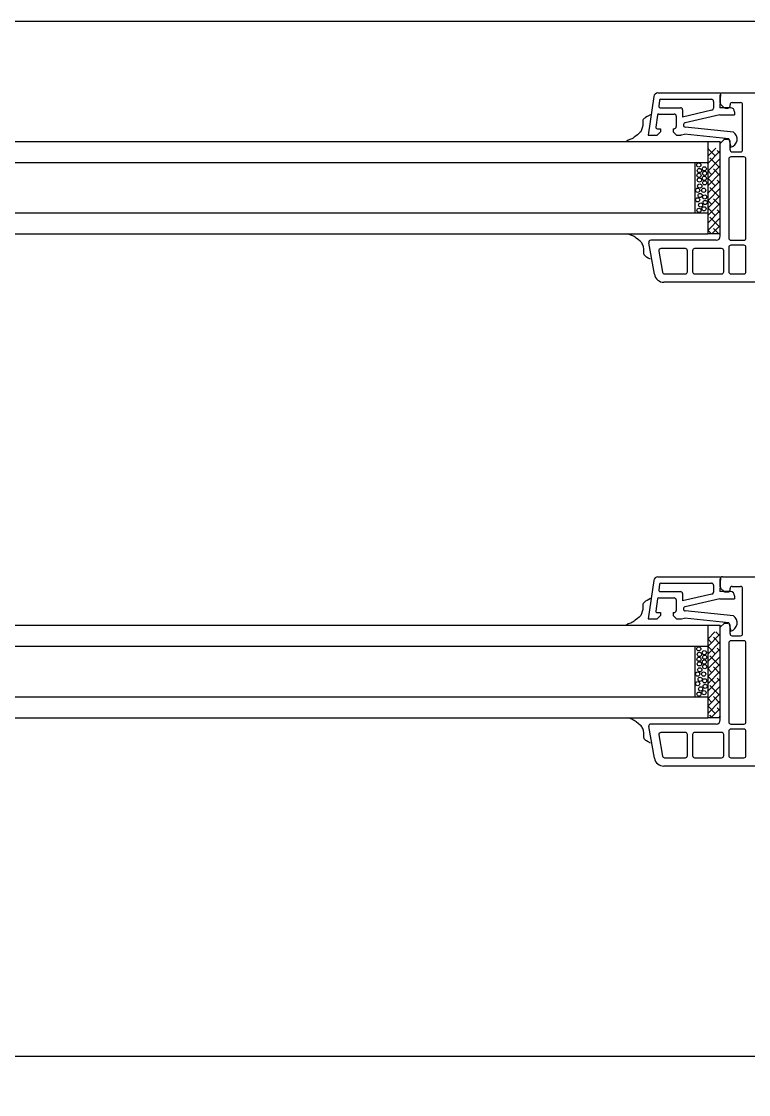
# Model space of a CAD drawing. Header units: millimetres. Extents: x -27104 to 125781, y -3376 to 46996.
# Drawn here: x 55963.644 to 55967.023, y 18850.102 to 18855.092 of the extents above; entities that cross this region are included whole.
import ezdxf

# ---------------------------------------------------------------- set-up
doc = ezdxf.new("R2010")
doc.units = ezdxf.units.MM
doc.header["$LTSCALE"] = 100
doc.header["$MEASUREMENT"] = 0
doc.layers.get('0').update_dxf_attribs({"linetype": 'CONTINUOUS'})
for name, color, linetype in [('ELE9', 9, 'CONTINUOUS'), ('WIN-G', 252, 'CONTINUOUS'), ('WIN2', 5, 'CONTINUOUS')]:
    doc.layers.add(name, color=color, linetype=linetype)

# ---------------------------------------------------------------- blocks, each defined once
blk = doc.blocks.new('A$C37502152')
at = {"ltscale": 1000}
blk.add_wipeout([(1400, 246), (0, 246), (0, 0), (1400, 0)], dxfattribs=at)
at = {"layer": 'WIN-G'}
for p, q in [((1347, 246), (53, 246)), ((1256.58, 222.39), (1256.56, 222.24)), ((1256.56, 222.24), (1256.56, 222.08)), ((1256.56, 222.08), (1256.58, 221.77)), ((1256.62, 222.53), (1256.58, 222.39)), ((1256.69, 222.66), (1256.62, 222.53)), ((1256.87, 222.9), (1256.69, 222.66)), ((1257.03, 223.05), (1256.87, 222.9)), ((1257.21, 223.18), (1257.03, 223.05)), ((1257.58, 223.4), (1257.21, 223.18)), ((1257.61, 223.41), (1257.58, 223.4)), ((1258.41, 223.81), (1257.61, 223.41)), ((1255.71, 219.42), (1255.29, 219.09)), ((1255.91, 219.6), (1255.71, 219.42)), ((1256.08, 219.8), (1255.91, 219.6)), ((1256.21, 220.01), (1256.08, 219.8)), ((1256.31, 220.24), (1256.21, 220.01)), ((1256.46, 220.72), (1256.31, 220.24)), ((1256.56, 221.24), (1256.46, 220.72)), ((1256.58, 221.5), (1256.56, 221.24)), ((1256.58, 221.77), (1256.58, 221.5)), ((782.23, 217.5), (1272, 217.5)), ((1253.07, 217.79), (1252.73, 217.5)), ((1253.7, 218.01), (1253.07, 217.79)), ((1254, 218.14), (1253.7, 218.01)), ((1254.28, 218.29), (1254, 218.14)), ((1254.54, 218.47), (1254.28, 218.29)), ((1254.79, 218.67), (1254.54, 218.47)), ((1255.29, 219.09), (1254.79, 218.67)), ((1272, 217.5), (1275, 217.5)), ((1272, 217.5), (1272, 195.5)), ((1275, 195.5), (1275, 217.5)), ((1273.92, 215.9), (1272, 213.99)), ((1272.15, 215.9), (1272, 215.75)), ((1273.81, 214.03), (1272, 215.84)), ((1275, 215.22), (1272, 212.22)), ((1275, 214.61), (1274.26, 215.36)), ((782.85, 212.5), (1272, 212.5)), ((1269, 200.5), (1269, 212.5)), ((1275, 213.45), (1272, 210.45)), ((1272.05, 212.26), (1272, 212.31)), ((1274.7, 211.38), (1272.49, 213.59)), ((1275, 211.68), (1272, 208.68)), ((1272.93, 209.61), (1272, 210.54)), ((1275, 209.91), (1272, 206.91)), ((1275, 209.31), (1273.37, 210.94)), ((1273.81, 206.96), (1272, 208.77)), ((1275, 208.15), (1272, 205.15)), ((1275, 207.54), (1274.26, 208.28)), ((1275, 206.38), (1272, 203.38)), ((1272.05, 205.19), (1272, 205.23)), ((1275, 204.61), (1272, 201.61)), ((1274.7, 204.31), (1272.49, 206.52)), ((1272.93, 202.54), (1272, 203.47)), ((1275, 202.84), (1272, 199.84)), ((1273.81, 199.89), (1272, 201.7)), ((1275, 202.23), (1273.37, 203.86)), ((782.85, 200.5), (1272, 200.5)), ((1275, 201.08), (1272, 198.08)), ((1275, 199.31), (1272, 196.31)), ((1274.7, 197.24), (1272.49, 199.45)), ((1275, 200.47), (1274.26, 201.21)), ((1272.05, 198.12), (1272, 198.16)), ((1272.9, 195.5), (1272, 196.4)), ((1275, 197.54), (1272.96, 195.5)), ((1274.66, 195.5), (1273.37, 196.79)), ((782.23, 195.5), (1272, 195.5)), ((1253.32, 195.38), (1252.98, 195.5)), ((1253.94, 195.16), (1253.32, 195.38)), ((1254.25, 195.03), (1253.94, 195.16)), ((1254.53, 194.88), (1254.25, 195.03)), ((1254.79, 194.7), (1254.53, 194.88)), ((1255.04, 194.5), (1254.79, 194.7)), ((1255.54, 194.08), (1255.04, 194.5)), ((1255.96, 193.74), (1255.54, 194.08)), ((1275, 195.5), (1272, 195.5)), ((1275, 195.77), (1274.73, 195.5)), ((1256.16, 193.57), (1255.96, 193.74)), ((1256.33, 193.37), (1256.16, 193.57)), ((1256.46, 193.16), (1256.33, 193.37)), ((1256.56, 192.93), (1256.46, 193.16)), ((1256.71, 192.45), (1256.56, 192.93)), ((1256.81, 191.93), (1256.71, 192.45)), ((1256.83, 191.67), (1256.81, 191.93)), ((1256.81, 191.08), (1256.83, 191.4)), ((1256.83, 191.4), (1256.83, 191.67)), ((1256.81, 190.93), (1256.81, 191.08)), ((1256.83, 190.77), (1256.81, 190.93)), ((1256.87, 190.64), (1256.83, 190.77)), ((1256.94, 190.51), (1256.87, 190.64)), ((1257.12, 190.27), (1256.94, 190.51)), ((1257.28, 190.12), (1257.12, 190.27)), ((1257.46, 189.99), (1257.28, 190.12)), ((1257.83, 189.77), (1257.46, 189.99)), ((1257.86, 189.75), (1257.83, 189.77)), ((1258.42, 189.48), (1257.86, 189.75)), ((1256.58, 107.39), (1256.56, 107.24)), ((1256.56, 107.24), (1256.56, 107.08)), ((1256.62, 107.53), (1256.58, 107.39)), ((1256.69, 107.66), (1256.62, 107.53)), ((1256.87, 107.9), (1256.69, 107.66)), ((1257.03, 108.05), (1256.87, 107.9)), ((1257.21, 108.18), (1257.03, 108.05)), ((1257.58, 108.4), (1257.21, 108.18)), ((1257.61, 108.41), (1257.58, 108.4)), ((1258.41, 108.81), (1257.61, 108.41)), ((1255.91, 104.6), (1255.71, 104.42)), ((1256.08, 104.8), (1255.91, 104.6)), ((1256.21, 105.01), (1256.08, 104.8)), ((1256.31, 105.24), (1256.21, 105.01)), ((1256.46, 105.72), (1256.31, 105.24)), ((1256.56, 106.24), (1256.46, 105.72)), ((1256.56, 107.08), (1256.58, 106.77)), ((1256.58, 106.5), (1256.56, 106.24)), ((1256.58, 106.77), (1256.58, 106.5)), ((782.23, 102.5), (1272, 102.5)), ((1253.07, 102.79), (1252.73, 102.5)), ((1253.7, 103.01), (1253.07, 102.79)), ((1254, 103.14), (1253.7, 103.01)), ((1254.28, 103.29), (1254, 103.14)), ((1254.54, 103.47), (1254.28, 103.29)), ((1254.79, 103.67), (1254.54, 103.47)), ((1255.29, 104.09), (1254.79, 103.67)), ((1255.71, 104.42), (1255.29, 104.09)), ((1272, 102.5), (1275, 102.5)), ((1272, 102.5), (1272, 80.5)), ((1275, 80.5), (1275, 102.5)), ((1273.73, 100.9), (1272, 99.18)), ((1275, 100.41), (1272, 97.41)), ((1275, 98.03), (1273.37, 99.66)), ((1274.7, 100.1), (1273.9, 100.9)), ((782.85, 97.5), (1272, 97.5)), ((1269, 85.5), (1269, 97.5)), ((1272.93, 98.34), (1272, 99.26)), ((1275, 98.64), (1272, 95.64)), ((1273.81, 95.68), (1272, 97.5)), ((1275, 96.26), (1274.26, 97.01)), ((1275, 96.87), (1272, 93.87)), ((1275, 95.1), (1272, 92.1)), ((1274.7, 93.03), (1272.49, 95.24)), ((1272.05, 93.92), (1272, 93.96)), ((1275, 93.34), (1272, 90.34)), ((1272.93, 91.26), (1272, 92.19)), ((1275, 90.96), (1273.37, 92.59)), ((1275, 91.57), (1272, 88.57)), ((1273.81, 88.61), (1272, 90.42)), ((1275, 89.8), (1272, 86.8)), ((1275, 89.19), (1274.26, 89.94)), ((1275, 88.03), (1272, 85.03)), ((1272.05, 86.85), (1272, 86.89)), ((1274.7, 85.96), (1272.49, 88.17)), ((782.85, 85.5), (1272, 85.5)), ((1275, 86.27), (1272, 83.27)), ((1272.93, 84.19), (1272, 85.12)), ((1275, 84.5), (1272, 81.5)), ((1275, 83.89), (1273.37, 85.52)), ((1273.81, 81.54), (1272, 83.35)), ((1275, 82.73), (1272.77, 80.5)), ((1275, 82.12), (1274.26, 82.87)), ((782.23, 80.5), (1272, 80.5)), ((1253.32, 80.38), (1252.98, 80.5)), ((1253.94, 80.16), (1253.32, 80.38)), ((1254.25, 80.03), (1253.94, 80.16)), ((1254.53, 79.88), (1254.25, 80.03)), ((1254.79, 79.7), (1254.53, 79.88)), ((1255.04, 79.5), (1254.79, 79.7)), ((1255.54, 79.08), (1255.04, 79.5)), ((1255.96, 78.74), (1255.54, 79.08)), ((1275, 80.5), (1272, 80.5)), ((1273.09, 80.5), (1272.49, 81.1)), ((1275, 80.96), (1274.54, 80.5)), ((1256.16, 78.57), (1255.96, 78.74)), ((1256.33, 78.37), (1256.16, 78.57)), ((1256.46, 78.16), (1256.33, 78.37)), ((1256.56, 77.93), (1256.46, 78.16)), ((1256.71, 77.45), (1256.56, 77.93)), ((1256.81, 76.93), (1256.71, 77.45)), ((1256.83, 76.67), (1256.81, 76.93)), ((1256.83, 76.4), (1256.83, 76.67)), ((1256.81, 76.08), (1256.83, 76.4)), ((1256.81, 75.93), (1256.81, 76.08)), ((1256.83, 75.77), (1256.81, 75.93)), ((1256.87, 75.64), (1256.83, 75.77)), ((1256.94, 75.51), (1256.87, 75.64)), ((1257.12, 75.27), (1256.94, 75.51)), ((1257.28, 75.12), (1257.12, 75.27)), ((1257.46, 74.99), (1257.28, 75.12)), ((1257.83, 74.77), (1257.46, 74.99)), ((1257.86, 74.75), (1257.83, 74.77)), ((1258.42, 74.48), (1257.86, 74.75)), ((1336, 0), (64, 0))]:
    blk.add_line(p, q, dxfattribs=at)
for centre in [(1269.89, 211.88), (1269.94, 209.42), (1270.03, 210.56), (1271.2, 210.97), (1271.2, 208.73), (1271.29, 209.89), (1270.03, 208.31), (1270.11, 206.89), (1271.29, 207.64), (1269.61, 205.88), (1269.63, 203.6), (1270.2, 204.63), (1271.04, 205.88), (1271.29, 204.29), (1269.93, 201.12), (1270.34, 202.36), (1271.13, 201.47), (1271.4, 202.98), (1269.89, 96.88), (1269.94, 94.42), (1270.03, 95.56), (1271.2, 95.97), (1271.29, 94.89), (1270.03, 93.31), (1270.11, 91.89), (1271.2, 93.73), (1271.29, 92.64), (1269.61, 90.88), (1270.2, 89.63), (1271.04, 90.88), (1271.29, 89.29), (1269.63, 88.6), (1270.34, 87.36), (1271.13, 86.47), (1271.4, 87.98), (1269.93, 86.12)]:
    blk.add_circle(centre, 0.5, dxfattribs=at)
at = {"layer": 'WIN2'}
for p, q in [((1259.17, 228.13), (1257.89, 219)), ((1260.16, 229), (1275.01, 229)), ((1260.56, 227.24), (1260.37, 225.84)), ((1260.86, 227.5), (1272.89, 227.5)), ((1273.39, 227), (1273.39, 225.39)), ((1275.01, 229), (1274.89, 225.5)), ((1275, 226.61), (1275, 228.5)), ((1275.5, 229), (1349.5, 229)), ((1260.66, 225.5), (1265.52, 225.5)), ((1266.02, 225), (1266.02, 223.28)), ((1273, 224.9), (1266.02, 223.28)), ((1277.39, 225.5), (1274.89, 225.5)), ((1275.86, 225.55), (1275.15, 226.25)), ((1276.21, 225.4), (1276.8, 225.4)), ((1277.3, 225.9), (1277.3, 226.2)), ((1277.8, 226.7), (1279.8, 226.7)), ((1278.39, 224.5), (1278.39, 223.8)), ((1280.3, 215.5), (1280.3, 226.2)), ((1260.07, 223.74), (1259.66, 220.84)), ((1260.37, 224), (1264.02, 224)), ((1264.52, 223.5), (1264.52, 221)), ((1274.89, 223.8), (1266.61, 221.88)), ((1274.89, 223.8), (1278.39, 223.8)), ((1259.96, 220.5), (1260.82, 220.5)), ((1260.82, 219.8), (1260.02, 219)), ((1260.82, 220.5), (1260.82, 219.8)), ((1263.82, 220.5), (1264.02, 220.5)), ((1263.82, 220.5), (1263.82, 219.8)), ((1263.82, 219.8), (1264.62, 219)), ((1278.1, 219.69), (1266.67, 220.9)), ((1257.89, 219), (1260.02, 219)), ((1264.62, 219), (1265.65, 219)), ((1265.81, 219.05), (1266.46, 219.21)), ((1276.99, 218.1), (1266.46, 219.21)), ((1275, 217), (1276, 218)), ((1275, 195), (1275, 217)), ((1276, 218), (1276.8, 218)), ((1276.99, 218.1), (1277.53, 216.1)), ((1277.3, 215.5), (1277.3, 217.5)), ((1277.8, 215), (1279.8, 215)), ((1277, 213.3), (1277, 194.5)), ((1280.6, 213.8), (1277.5, 213.8)), ((1281.1, 194.5), (1281.1, 213.3)), ((1274, 194), (1258.5, 194)), ((1277.5, 194), (1280.6, 194)), ((1259.33, 185.9), (1258.01, 193.41)), ((1260.39, 191.41), (1261.27, 186.41)), ((1266.7, 192), (1260.89, 192)), ((1267.2, 186.5), (1267.2, 191.5)), ((1268.4, 191.5), (1268.4, 186.5)), ((1275.3, 192), (1268.9, 192)), ((1275.8, 186.5), (1275.8, 191.5)), ((1277, 192.3), (1277, 186.5)), ((1280.6, 192.8), (1277.5, 192.8)), ((1281.1, 186.5), (1281.1, 192.3)), ((1349.5, 184), (1261.6, 184)), ((1261.77, 186), (1266.7, 186)), ((1268.9, 186), (1275.3, 186)), ((1277.5, 186), (1280.6, 186)), ((1259.17, 113.13), (1257.89, 104)), ((1260.16, 114), (1275.01, 114)), ((1260.56, 112.24), (1260.37, 110.84)), ((1260.86, 112.5), (1272.89, 112.5)), ((1275.01, 114), (1274.89, 110.5)), ((1275, 111.61), (1275, 113.5)), ((1275.5, 114), (1349.5, 114)), ((1260.66, 110.5), (1265.52, 110.5)), ((1266.02, 110), (1266.02, 108.28)), ((1273, 109.9), (1266.02, 108.28)), ((1273.39, 112), (1273.39, 110.39)), ((1277.39, 110.5), (1274.89, 110.5)), ((1275.86, 110.55), (1275.15, 111.25)), ((1276.21, 110.4), (1276.8, 110.4)), ((1277.3, 110.9), (1277.3, 111.2)), ((1277.8, 111.7), (1279.8, 111.7)), ((1280.3, 100.5), (1280.3, 111.2)), ((1260.07, 108.74), (1259.66, 105.84)), ((1260.37, 109), (1264.02, 109)), ((1264.52, 108.5), (1264.52, 106)), ((1274.89, 108.8), (1266.61, 106.88)), ((1274.89, 108.8), (1278.39, 108.8)), ((1278.39, 109.5), (1278.39, 108.8)), ((1259.96, 105.5), (1260.82, 105.5)), ((1260.82, 104.8), (1260.02, 104)), ((1260.82, 105.5), (1260.82, 104.8)), ((1263.82, 105.5), (1264.02, 105.5)), ((1263.82, 105.5), (1263.82, 104.8)), ((1263.82, 104.8), (1264.62, 104)), ((1278.1, 104.69), (1266.67, 105.9)), ((1257.89, 104), (1260.02, 104)), ((1264.62, 104), (1265.65, 104)), ((1265.81, 104.05), (1266.46, 104.21)), ((1276.99, 103.1), (1266.46, 104.21)), ((1275, 102), (1276, 103)), ((1276, 103), (1276.8, 103)), ((1276.99, 103.1), (1277.53, 101.1)), ((1277.3, 100.5), (1277.3, 102.5)), ((1275, 80), (1275, 102)), ((1277.8, 100), (1279.8, 100)), ((1277, 98.3), (1277, 79.5)), ((1280.6, 98.8), (1277.5, 98.8)), ((1281.1, 79.5), (1281.1, 98.3)), ((1259.33, 70.9), (1258.01, 78.41)), ((1274, 79), (1258.5, 79)), ((1266.7, 77), (1260.89, 77)), ((1275.3, 77), (1268.9, 77)), ((1277, 77.3), (1277, 71.5)), ((1277.5, 79), (1280.6, 79)), ((1280.6, 77.8), (1277.5, 77.8)), ((1281.1, 71.5), (1281.1, 77.3)), ((1260.39, 76.41), (1261.27, 71.41)), ((1267.2, 71.5), (1267.2, 76.5)), ((1268.4, 76.5), (1268.4, 71.5)), ((1275.8, 71.5), (1275.8, 76.5)), ((1349.5, 69), (1261.6, 69)), ((1261.77, 71), (1266.7, 71)), ((1268.9, 71), (1275.3, 71)), ((1277.5, 71), (1280.6, 71))]:
    blk.add_line(p, q, dxfattribs=at)
for centre, radius, start, end in [((1260.16, 228), 1, 90, 172.3482), ((1260.86, 227.2), 0.3, 89.8698, 172.5644), ((1272.89, 227), 0.5, 0, 90), ((1275.5, 228.5), 0.5, 90, 180), ((1260.66, 225.8), 0.3, 171.6232, 270.1302), ((1265.52, 225), 0.5, 0, 90), ((1272.89, 225.39), 0.5, 283.0609, 0), ((1275.5, 226.61), 0.5, 180, 225), ((1276.21, 225.9), 0.5, 225, 270), ((1276.8, 225.9), 0.5, 270, 0), ((1277.8, 226.2), 0.5, 90, 180), ((1277.39, 224.5), 1, 0, 90), ((1279.8, 226.2), 0.5, 0, 90), ((1260.37, 223.7), 0.3, 89.8698, 172.3765), ((1264.02, 223.5), 0.5, 0, 90), ((1259.96, 220.8), 0.3, 171.6083, 270.1302), ((1264.02, 221), 0.5, 270, 0), ((1266.72, 221.39), 0.5, 103.0609, 264), ((1276.99, 218.03), 2, 285.5034, 56.391), ((1265.65, 219.3), 0.3, 270, 303.1746), ((1276.8, 217.5), 0.5, 0, 90), ((1277.8, 215.5), 0.5, 180, 270), ((1279.8, 215.5), 0.5, 270, 0), ((1277.5, 213.3), 0.5, 90, 180), ((1280.6, 213.3), 0.5, 0, 90), ((1258.5, 193.5), 0.5, 90, 190), ((1274, 195), 1, 270, 0), ((1277.5, 194.5), 0.5, 180, 270), ((1280.6, 194.5), 0.5, 270, 0), ((1260.89, 191.5), 0.5, 90, 190), ((1266.7, 191.5), 0.5, 0, 90), ((1268.9, 191.5), 0.5, 90, 180), ((1275.3, 191.5), 0.5, 0, 90), ((1277.5, 192.3), 0.5, 90, 180), ((1280.6, 192.3), 0.5, 0, 90), ((1261.77, 186.5), 0.5, 190, 270), ((1266.7, 186.5), 0.5, 270, 0), ((1268.9, 186.5), 0.5, 180, 270), ((1275.3, 186.5), 0.5, 270, 0), ((1277.5, 186.5), 0.5, 180, 270), ((1280.6, 186.5), 0.5, 270, 0), ((1261.6, 186.3), 2.3, 190, 270), ((1260.16, 113), 1, 90, 172.3482), ((1260.86, 112.2), 0.3, 89.8698, 172.5644), ((1272.89, 112), 0.5, 0, 90), ((1275.5, 113.5), 0.5, 90, 180), ((1260.66, 110.8), 0.3, 171.6232, 270.1302), ((1265.52, 110), 0.5, 0, 90), ((1272.89, 110.39), 0.5, 283.0609, 0), ((1275.5, 111.61), 0.5, 180, 225), ((1276.21, 110.9), 0.5, 225, 270), ((1276.8, 110.9), 0.5, 270, 0), ((1277.8, 111.2), 0.5, 90, 180), ((1277.39, 109.5), 1, 0, 90), ((1279.8, 111.2), 0.5, 0, 90), ((1260.37, 108.7), 0.3, 89.8698, 172.3765), ((1264.02, 108.5), 0.5, 0, 90), ((1259.96, 105.8), 0.3, 171.6083, 270.1302), ((1264.02, 106), 0.5, 270, 0), ((1266.72, 106.39), 0.5, 103.0609, 264), ((1276.99, 103.03), 2, 285.5034, 56.391), ((1265.65, 104.3), 0.3, 270, 303.1746), ((1276.8, 102.5), 0.5, 0, 90), ((1277.8, 100.5), 0.5, 180, 270), ((1279.8, 100.5), 0.5, 270, 0), ((1277.5, 98.3), 0.5, 90, 180), ((1280.6, 98.3), 0.5, 0, 90), ((1274, 80), 1, 270, 0), ((1277.5, 79.5), 0.5, 180, 270), ((1280.6, 79.5), 0.5, 270, 0), ((1258.5, 78.5), 0.5, 90, 190), ((1260.89, 76.5), 0.5, 90, 190), ((1266.7, 76.5), 0.5, 0, 90), ((1268.9, 76.5), 0.5, 90, 180), ((1275.3, 76.5), 0.5, 0, 90), ((1277.5, 77.3), 0.5, 90, 180), ((1280.6, 77.3), 0.5, 0, 90), ((1266.7, 71.5), 0.5, 270, 0), ((1268.9, 71.5), 0.5, 180, 270), ((1275.3, 71.5), 0.5, 270, 0), ((1277.5, 71.5), 0.5, 180, 270), ((1280.6, 71.5), 0.5, 270, 0), ((1261.6, 71.3), 2.3, 190, 270), ((1261.77, 71.5), 0.5, 190, 270)]:
    blk.add_arc(centre, radius, start, end, dxfattribs=at)
blk = doc.blocks.new('ggtyu')
at = {"layer": 'ELE9', "color": 253, "ltscale": 0.1, "xscale": 0.01956378461538462, "yscale": 0.01956378461538462, "zscale": 0.01956378461538462}
blk.add_blockref('A$C37502152', (55752.4904, 19014.0786), dxfattribs=at)
at = {"layer": 'ELE9', "color": 253, "ltscale": 0.1}
blk.add_lwpolyline([(55806.2909, 19014.0786), (55296.1652, 19014.0786), (55296.1652, 18635.0229), (55540.7125, 18635.0229), (55540.7125, 18740.6673), (55542.6689, 18740.6673, -0.414214), (55597.4475, 18685.8887), (55597.4475, 18413.4704)], format="xyb", dxfattribs=at)

msp = doc.modelspace()

# ---------------------------------------------------------------- block references
msp.add_blockref('ggtyu', (189.4577, -163.799))

doc.saveas('drawing.dxf')
